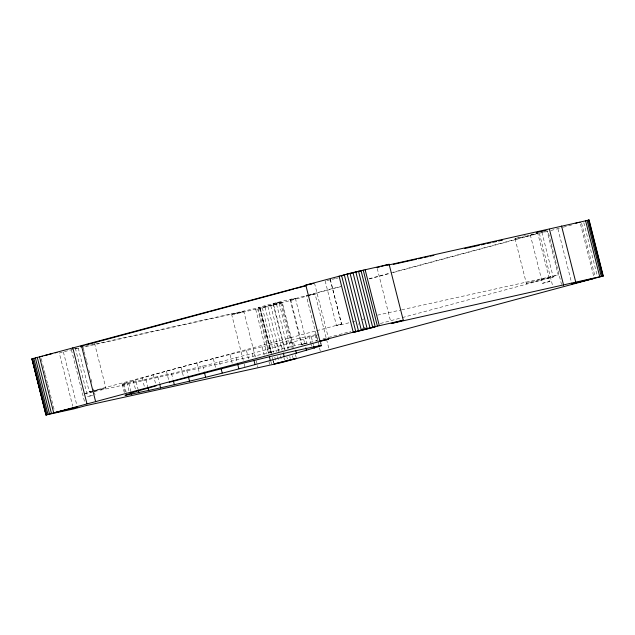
<?xml version="1.0" encoding="UTF-8"?>
<svg xmlns="http://www.w3.org/2000/svg" width="635" height="635" viewBox="0 0 635 635"><rect width="100%" height="100%" fill="white"/><g stroke="black" fill="none" stroke-linecap="round" stroke-linejoin="round"><path stroke-width="0.48" stroke-dasharray="3.17 2.38" d="M75.343 348.091L87.614 396.589L92.853 395.176M271.494 353.608L259.977 308.086L269.978 305.284L282.25 302.403L293.767 347.924M284.599 349.623L273.05 303.982L280.472 302.085L292.505 349.631M280.448 302.117L273.05 303.982M282.25 302.403L259.977 308.086M530.265 234.791L542.536 283.289L549.958 281.392L537.686 232.902M124.309 392.581L122.182 384.191C185.944 364.347 251.317 348.766 316.611 334.51M122.182 384.191C188.349 370.697 254.087 353.901 318.778 334.518M402.304 317.587L553.212 276.995L552.061 277.297A19.629 0.413 -14.2 0 1 526.518 283.297A19.629 0.413 -14.2 0 1 557.332 275.241L558.252 275.026L546.902 230.275M94.528 343.257L105.855 388.017L94.305 391.247M549.926 281.424L542.536 283.289M318.262 340.193L301.49 344.694L290.163 299.934L291.267 299.633A19.304 0.405 -14.2 0 0 279.757 301.871A19.304 0.405 -14.2 0 0 259.27 307.61L259.985 307.459L271.312 352.219L84.59 393.692M330.279 279.209L341.606 323.977L340.654 324.239A19.629 0.413 -14.2 0 0 349.456 322.683M301.49 344.694L302.593 344.392A19.304 0.405 -14.2 0 0 291.084 346.631A19.304 0.405 -14.2 0 0 270.597 352.369L271.312 352.219M255.341 357.005L243.824 311.483L71.39 349.774L59.285 353.028L72.723 406.138M243.237 360.267L231.719 314.746L243.824 311.483M290.163 299.934L306.935 295.434M307.896 295.172L340.36 286.441M369.014 278.733L390.025 273.082M390.977 272.828L538.043 233.267M340.709 286.655L306.332 295.902L317.611 340.479M369.356 278.948L389.406 273.558M393.232 272.526L538.377 233.482M231.719 314.746L267.883 306.507L315.063 293.965L326.342 338.534M550.918 230.521L562.332 227.449M563.277 227.195L572.794 224.639M78.24 348.02L89.329 391.835L91.242 391.319M92.194 391.065L315.682 330.946M316.635 330.692L341.606 323.977M358.124 324.128L358.91 323.913M323.04 338.907L350.734 331.462M362.196 328.374L366.014 327.35M380.341 323.501L401.344 317.849M531.789 234.331L532.654 234.109M92.646 395.383L87.614 396.589M89.329 391.835L91.456 391.295M93.345 391.501L85.336 393.509M84.844 346.361L259.985 307.459M533.376 234.077L531.614 234.505M95.425 390.303L105.855 388.017M540.202 233.029L543.695 232.259M544.568 232.061L548.061 231.291L561.499 284.393M308.078 295.513L315.063 293.965M74.231 348.718L77.121 348.075M377.547 315.143L400.741 309.999M401.709 309.785L558.252 275.026M583.819 222.679L597.257 275.78M581.589 223.282L595.027 276.392M580.525 224.234L594.201 278.289M557.943 228.902L571.865 283.909M541.885 232.227L553.188 277.003M539.329 233.228L552.767 286.337M515.041 238.681L526.367 283.44M377.253 268.51L390.692 321.62M330.137 279.249L341.463 324.009M325.144 280.845L336.471 325.604M314.515 283.147L328.192 337.201M326.58 339.487L328.74 348.02M320.667 341.979L321.373 344.773M320.397 342.67L320.865 344.535M316.46 335.47L317.643 340.13M317.881 341.066L318.587 343.86M319.524 348.059L320.484 351.853M314.952 334.748L316.603 341.273M311.388 337.106L312.563 341.773M312.801 342.702L313.507 345.503M308.912 335.931L310.563 342.455M310.801 343.392L311.507 346.186M295.378 298.283L306.705 343.051M303.697 339.384L304.879 344.043M290.703 299.799L302.22 345.242M293.616 342.233L294.791 346.893M295.45 354.56L296.41 358.354M281.773 302.919L293.052 347.488M279.273 303.586L290.314 347.21M292.473 355.743L292.949 357.64M286.599 340.916L288.488 348.377M276.566 304.292L287.845 348.869M289.766 356.457L290.243 358.354M273.717 305.03L284.996 349.607M286.917 357.188L287.393 359.085M281.432 345.567L282.607 350.226M270.796 305.776L282.075 350.345M283.996 357.934L284.472 359.831M267.883 306.507L279.154 351.076M280.36 355.822L281.559 360.561M276.598 343.265L278.725 351.655M265.033 307.213L276.312 351.782M277.511 356.529L278.709 361.267M262.334 307.864L273.614 352.441M274.812 357.18L276.011 361.926M272.455 357.402L273.177 360.243M273.415 361.196L274.137 364.038M259.842 308.467L271.121 353.036M272.804 359.672L273.518 362.522M259.453 307.594L270.78 352.354M258.151 307.784L269.478 352.552M257.627 308.983L268.899 353.552M270.82 361.14L271.542 363.99M267.494 349.298L268.668 353.957M255.73 309.412L267.01 353.981M268.93 361.569L269.653 364.419M262.128 346.742L264.247 355.132M256.302 360.799L257.262 364.593M257.5 365.546L257.985 367.443M252.206 353.314L253.381 357.973M246.459 350.576L248.579 358.965M244.197 364.053L245.396 368.8M236.006 357.497L237.419 363.093M230.045 354.655L232.402 363.982M219.361 361.736L220.535 366.395M213.36 358.87L215.717 368.197M202.748 365.903L204.168 371.499M196.874 363.101L199.239 372.427M186.65 369.872L188.063 375.468M181.078 367.22L183.674 377.476M171.529 373.539L172.942 379.135M166.41 371.102L169.005 381.365M157.813 376.801L159.464 383.326M153.305 374.65L155.662 383.977M145.899 379.547L147.788 387.009M142.129 377.754L144.486 387.08M136.136 381.714L138.025 389.176M133.207 380.325L135.565 389.644M128.802 383.238L130.929 391.628M126.802 382.286L129.159 391.612M124.103 384.072L126.23 392.462M123.095 383.588L125.214 391.978M83.248 348.099L83.971 350.957M84.209 351.901L86.376 360.466M86.614 361.41L87.574 365.22M88.781 369.967L89.503 372.824M91.186 379.476L91.908 382.333M93.591 388.985L94.313 391.843M94.552 392.787L95.036 394.692M71.39 349.774L84.828 402.884M63.397 352.028L76.835 405.13M41.259 358.616L42.696 364.307M42.942 365.26L45.101 373.793M45.339 374.737L47.498 383.278M47.736 384.223L53.015 405.09M53.261 406.035L54.459 410.781M537.535 233.362A19.629 0.413 -14.2 0 1 535.9 233.783M534.249 234.204A19.629 0.413 -14.2 0 1 521.946 237.22M521.01 237.434A19.629 0.413 -14.2 0 1 516.62 238.061M517.358 237.847A19.629 0.413 -14.2 0 1 519.224 237.307M523.661 236.101A19.629 0.413 -14.2 0 1 525.399 235.641M338.13 277.916A19.629 0.413 -14.2 0 1 336.28 278.368M335.383 278.582A19.629 0.413 -14.2 0 1 326.946 280.527M363.982 318.984A19.629 0.413 -14.2 0 1 362.164 319.461M354.838 321.342A19.629 0.413 -14.2 0 1 352.361 321.961"/><path stroke-width="0.95" d="M387.612 265.208L589.089 220.043L603.25 275.995L282.035 362.458L85.55 405.725L73.446 408.98L45.91 414.957L31.988 358.878L306.872 285.202M45.91 414.957L328.668 339.098L319.937 341.035L305.784 285.083L352.965 272.542L389.12 264.303L403.281 320.254L391.176 323.517L603.25 275.995M589.089 220.043L588.161 220.409M156.131 385.842L136.041 391.509L125.016 395.375C191.175 381.889 256.921 365.093 321.612 345.71L321.104 345.464C269.986 355.465 219.67 369.324 169.243 382.294M579.477 222.544L580.041 222.337L578.906 222.496M338.677 276.558L339.519 276.281M359.942 271.328L360.775 271.05M41.243 356.537L42.442 356.179M341.051 275.844L342.471 275.455M44.291 355.656L52.3 353.568M308.785 284.686L311.65 283.916M80.867 346.297L83.733 345.527M85.646 345.019L208.844 311.872M210.756 311.364L293.846 289.012M295.759 288.496L306.26 285.671M377.015 267.557L379.809 266.811M381.675 266.311L389.12 264.303M319.937 341.035L367.117 328.493L403.281 320.254M343.178 275.257L344.892 274.804M345.75 274.574L360.188 271.066M80.923 346.329L84.098 345.543M55.189 352.846L56.959 352.417M575.818 223.195L577.278 222.853M393.279 264.374L416.473 259.223M418.401 258.794L422.267 257.937M424.204 257.508L428.069 256.651M429.998 256.222L433.864 255.365M464.788 248.499L479.282 245.285M481.211 244.848L485.076 243.991M487.013 243.562L490.879 242.705M492.808 242.276L496.673 241.419M498.61 240.99L502.475 240.133M536.289 232.624L545.957 230.473A19.629 0.413 -14.2 0 0 544.393 230.854M305.784 285.083L313.642 283.337M32.647 358.91L31.75 359.005M588.875 220.027L603.028 275.987M588.2 220.139L602.353 276.09M587.089 220.361L601.242 276.312M585.565 220.686L599.726 276.638M561.554 226.02L575.715 281.972M549.45 229.275L563.61 285.226M365.109 269.637L379.27 325.588M363.22 270.065L377.373 326.017M360.998 270.581L375.158 326.533M358.505 271.177L372.666 327.136M355.806 271.836L369.967 327.787M352.965 272.542L367.117 328.493M350.044 273.272L364.204 329.224M347.123 274.018L361.283 329.97M344.273 274.749L358.434 330.708M341.566 275.463L355.727 331.414M339.066 276.13L353.227 332.081M318.826 344.797L319.294 346.662M313.746 346.432L314.222 348.298M305.824 347.774L306.53 350.576M295.735 350.623L296.442 353.417M283.313 353.028L284.258 356.759M269.383 356.759L270.32 360.49M254.087 360.775L255.032 364.506M237.657 364.03L238.839 368.689M221.012 368.26L222.194 372.928M204.399 372.427L205.581 377.087M188.539 377.333L189.484 381.063M173.411 381L174.355 384.731M159.702 384.262L160.639 387.993M148.026 387.945L148.733 390.739M138.263 390.112L138.97 392.906M131.159 392.565L131.636 394.43M81.51 345.821L95.671 401.772M72.779 347.758L86.939 403.709M39.489 356.711L53.65 412.663M37.259 357.322L51.419 413.274M35.354 357.854L49.506 413.806M33.814 358.299L47.974 414.25M32.687 358.64L46.839 414.591M31.988 358.878L46.149 414.838M32.21 359.966L46.125 414.972M274.225 363.95L296.41 358.354L274.225 363.95M352.838 332.51L375.023 326.914L352.838 332.51M55.404 412.496L54.935 412.679L77.311 407.027L55.404 412.496M572.429 283.702L571.865 283.909L594.201 278.289L572.429 283.702"/></g></svg>
